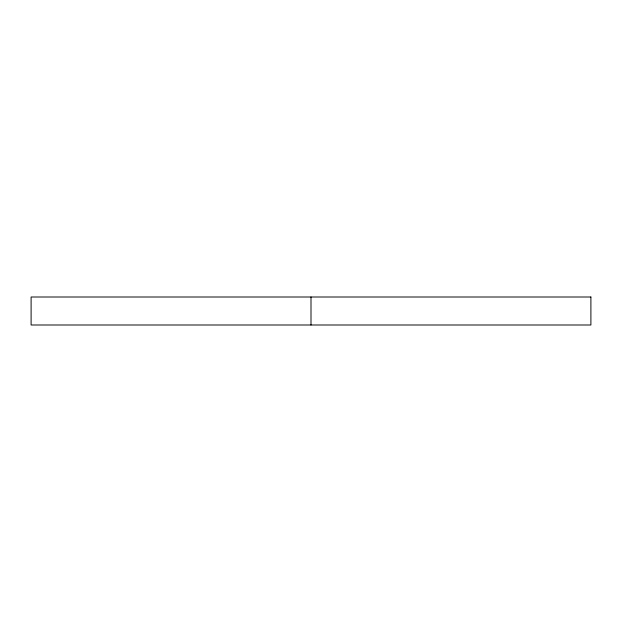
<?xml version="1.0" encoding="UTF-8"?>
<svg xmlns="http://www.w3.org/2000/svg" width="622" height="622" viewBox="0 0 622 622"><rect width="100%" height="100%" fill="white"/><g stroke="black" fill="none" stroke-linecap="round" stroke-linejoin="round"><path stroke-width="0.93" d="M311 297.005L311 324.995M590.9 297.005L31.1 297.005L31.1 324.995L590.9 324.995L590.9 297.005"/></g></svg>
